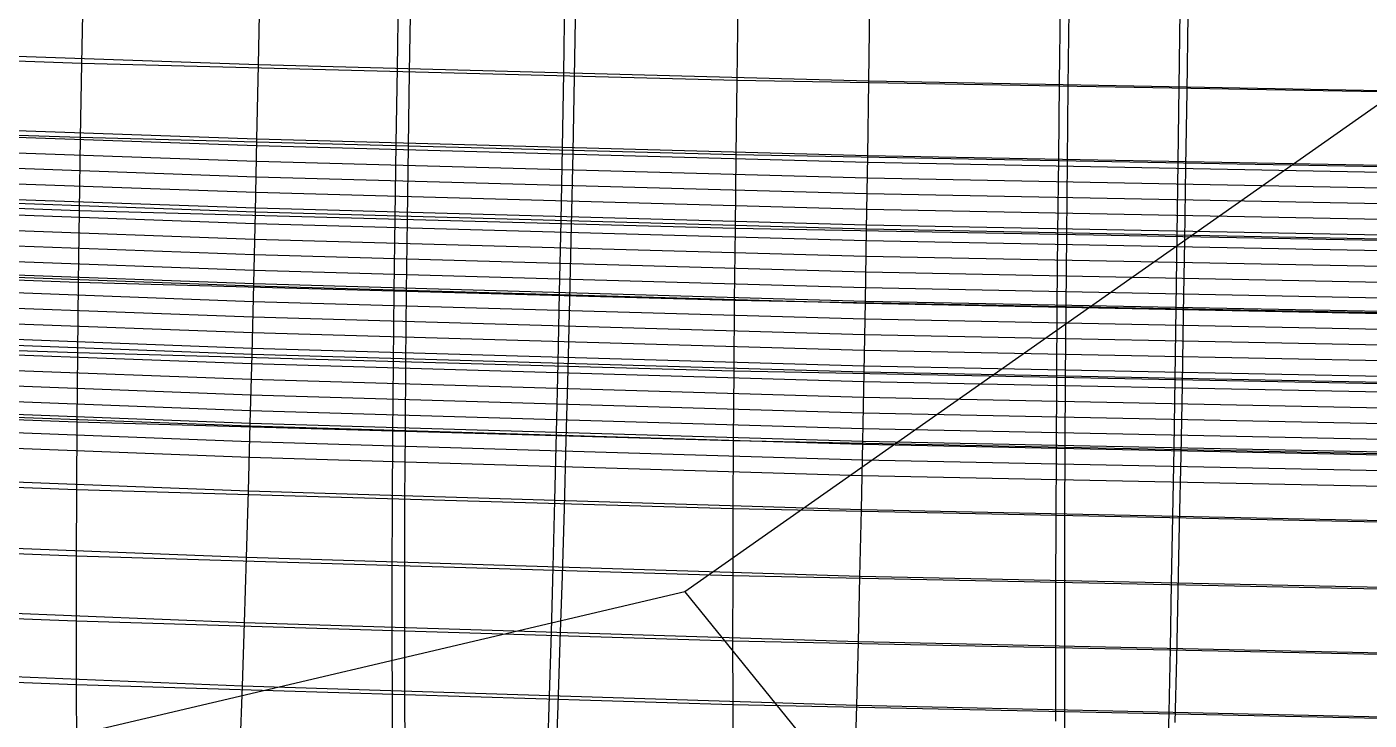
# Model space of a CAD drawing. Extents: x -530 to 530, y -2 to 255.
# Drawn here: x -109.8 to -55.4, y 44.7 to 72.7 of the extents above; entities that cross this region are included whole.
import ezdxf

# ---------------------------------------------------------------- set-up
doc = ezdxf.new("R2010")
doc.units = 0
doc.header["$MEASUREMENT"] = 0
doc.layers.add('default', color=7, linetype='Continuous')

msp = doc.modelspace()

# ---------------------------------------------------------------- linework, layer by layer
at = {"layer": 'default', "color": 1, "linetype": 'Continuous'}
for p, q in [((-37.205, 82.139, 735.491), (-83.168, 49.858, 307.158)), ((-83.168, 49.858, 307.158), (-140.018, 36.517, 114.827)), ((-83.168, 49.858, 307.158), (-70.054, 33.688, 107.239))]:
    msp.add_line(p, q, dxfattribs=at)
at = {"layer": 'default', "color": 5, "linetype": 'Continuous'}
for p, q in [((-107.554, 74.313, -17.681), (-107.612, 71.259, -17.821)), ((-81.015, 73.641, -22.408), (-81.059, 70.572, -22.55)), ((-107.612, 71.259, -17.821), (-133.908, 72.13, -13.114)), ((-107.612, 71.259, -17.821), (-107.665, 68.253, -17.927)), ((-81.059, 70.572, -22.55), (-107.612, 71.259, -17.821)), ((-81.059, 70.572, -22.55), (-81.098, 67.551, -22.658)), ((-54.219, 70.09, -25.195), (-81.059, 70.572, -22.55)), ((-107.665, 68.253, -17.927), (-133.972, 69.144, -13.217)), ((-107.665, 68.253, -17.927), (-107.711, 65.294, -17.997)), ((-81.098, 67.551, -22.658), (-107.665, 68.253, -17.927)), ((-81.098, 67.551, -22.658), (-81.133, 64.578, -22.73)), ((-54.246, 67.058, -25.304), (-81.098, 67.551, -22.658)), ((-107.711, 65.294, -17.997), (-134.029, 66.204, -13.286)), ((-107.711, 65.294, -17.997), (-107.75, 62.389, -18.025)), ((-81.133, 64.578, -22.73), (-107.711, 65.294, -17.997)), ((-81.133, 64.578, -22.73), (-81.162, 61.658, -22.759)), ((-54.27, 64.075, -25.377), (-81.133, 64.578, -22.73)), ((-107.75, 62.389, -18.025), (-134.077, 63.318, -13.313)), ((-107.75, 62.389, -18.025), (-107.783, 59.534, -18.013)), ((-81.162, 61.658, -22.759), (-107.75, 62.389, -18.025)), ((-81.162, 61.658, -22.759), (-81.187, 58.789, -22.748)), ((-54.29, 61.144, -25.407), (-81.162, 61.658, -22.759)), ((-107.783, 59.534, -18.013), (-134.117, 60.481, -13.3)), ((-107.783, 59.534, -18.013), (-107.808, 56.732, -17.957)), ((-81.187, 58.789, -22.748), (-107.783, 59.534, -18.013)), ((-81.187, 58.789, -22.748), (-81.206, 55.973, -22.691)), ((-54.307, 58.265, -25.396), (-81.187, 58.789, -22.748)), ((-107.808, 56.732, -17.957), (-134.148, 57.698, -13.243)), ((-107.808, 56.732, -17.957), (-107.826, 53.986, -17.86)), ((-81.206, 55.973, -22.691), (-107.808, 56.732, -17.957)), ((-81.206, 55.973, -22.691), (-81.219, 53.213, -22.595)), ((-54.32, 55.44, -25.34), (-81.206, 55.973, -22.691)), ((-107.826, 53.986, -17.86), (-134.17, 54.969, -13.147)), ((-107.826, 53.986, -17.86), (-107.836, 51.298, -17.716)), ((-81.219, 53.213, -22.595), (-107.826, 53.986, -17.86)), ((-81.219, 53.213, -22.595), (-81.227, 50.511, -22.45)), ((-54.329, 52.67, -25.243), (-81.219, 53.213, -22.595)), ((-107.836, 51.298, -17.716), (-134.183, 52.298, -13.004)), ((-107.836, 51.298, -17.716), (-107.839, 48.665, -17.53)), ((-81.227, 50.511, -22.45), (-107.836, 51.298, -17.716)), ((-81.227, 50.511, -22.45), (-81.229, 47.866, -22.263)), ((-54.335, 49.959, -25.098), (-81.227, 50.511, -22.45)), ((-107.839, 48.665, -17.53), (-134.187, 49.681, -12.819)), ((-107.839, 48.665, -17.53), (-107.833, 46.092, -17.294)), ((-81.229, 47.866, -22.263), (-107.839, 48.665, -17.53)), ((-81.229, 47.866, -22.263), (-81.225, 45.28, -22.025)), ((-54.336, 47.303, -24.91), (-81.229, 47.866, -22.263)), ((-107.833, 46.092, -17.294), (-134.18, 47.125, -12.585)), ((-107.833, 46.092, -17.294), (-107.82, 43.58, -17.013)), ((-81.225, 45.28, -22.025), (-107.833, 46.092, -17.294)), ((-81.225, 45.28, -22.025), (-81.216, 42.756, -21.742)), ((-54.334, 44.709, -24.671), (-81.225, 45.28, -22.025))]:
    msp.add_line(p, q, dxfattribs=at)
at = {"layer": 'default', "color": 3, "linetype": 'Continuous'}
for p, q in [((-100.446, 71.201, 28.742), (-100.389, 74.255, 28.872)), ((-75.708, 70.538, 24.492), (-75.665, 73.608, 24.624)), ((-100.446, 71.201, 28.742), (-125.13, 72.042, 32.866)), ((-100.506, 68.192, 28.587), (-100.446, 71.201, 28.742)), ((-75.708, 70.538, 24.492), (-100.446, 71.201, 28.742)), ((-75.753, 67.515, 24.334), (-75.708, 70.538, 24.492)), ((-50.557, 70.073, 22.175), (-75.708, 70.538, 24.492)), ((-100.506, 68.192, 28.587), (-125.203, 69.053, 32.713)), ((-100.569, 65.237, 28.409), (-100.506, 68.192, 28.587)), ((-75.753, 67.515, 24.334), (-100.506, 68.192, 28.587)), ((-75.8, 64.544, 24.153), (-75.753, 67.515, 24.334)), ((-50.588, 67.039, 22.015), (-75.753, 67.515, 24.334)), ((-100.569, 65.237, 28.409), (-125.28, 66.116, 32.539)), ((-100.635, 62.329, 28.206), (-100.569, 65.237, 28.409)), ((-75.8, 64.544, 24.153), (-100.569, 65.237, 28.409)), ((-75.849, 61.622, 23.948), (-75.8, 64.544, 24.153)), ((-50.621, 64.058, 21.833), (-75.8, 64.544, 24.153)), ((-100.635, 62.329, 28.206), (-125.362, 63.227, 32.34)), ((-100.704, 59.474, 27.981), (-100.635, 62.329, 28.206)), ((-75.849, 61.622, 23.948), (-100.635, 62.329, 28.206)), ((-75.901, 58.753, 23.719), (-75.849, 61.622, 23.948)), ((-50.655, 61.125, 21.625), (-75.849, 61.622, 23.948)), ((-100.704, 59.474, 27.981), (-125.446, 60.391, 32.118)), ((-100.776, 56.675, 27.731), (-100.704, 59.474, 27.981)), ((-75.901, 58.753, 23.719), (-100.704, 59.474, 27.981)), ((-75.955, 55.94, 23.466), (-75.901, 58.753, 23.719)), ((-50.69, 58.246, 21.395), (-75.901, 58.753, 23.719)), ((-100.776, 56.675, 27.731), (-125.535, 57.611, 31.872)), ((-100.852, 53.93, 27.453), (-100.776, 56.675, 27.731)), ((-75.955, 55.94, 23.466), (-100.776, 56.675, 27.731)), ((-76.012, 53.18, 23.184), (-75.955, 55.94, 23.466)), ((-50.727, 55.423, 21.139), (-75.955, 55.94, 23.466)), ((-100.852, 53.93, 27.453), (-125.628, 54.883, 31.598)), ((-100.931, 51.242, 27.148), (-100.852, 53.93, 27.453)), ((-76.012, 53.18, 23.184), (-100.852, 53.93, 27.453)), ((-76.071, 50.479, 22.875), (-76.012, 53.18, 23.184)), ((-50.766, 52.654, 20.855), (-76.012, 53.18, 23.184)), ((-100.931, 51.242, 27.148), (-125.725, 52.212, 31.298)), ((-101.014, 48.609, 26.818), (-100.931, 51.242, 27.148)), ((-76.071, 50.479, 22.875), (-100.931, 51.242, 27.148)), ((-76.133, 47.833, 22.541), (-76.071, 50.479, 22.875)), ((-50.807, 49.942, 20.544), (-76.071, 50.479, 22.875)), ((-101.014, 48.609, 26.818), (-125.826, 49.597, 30.973)), ((-101.099, 46.038, 26.463), (-101.014, 48.609, 26.818)), ((-76.133, 47.833, 22.541), (-101.014, 48.609, 26.818)), ((-76.197, 45.248, 22.181), (-76.133, 47.833, 22.541)), ((-50.849, 47.287, 20.206), (-76.133, 47.833, 22.541)), ((-101.099, 46.038, 26.463), (-125.931, 47.042, 30.623)), ((-101.189, 43.527, 26.078), (-101.099, 46.038, 26.463)), ((-76.197, 45.248, 22.181), (-101.099, 46.038, 26.463)), ((-76.264, 42.725, 21.792), (-76.197, 45.248, 22.181)), ((-50.893, 44.693, 19.844), (-76.197, 45.248, 22.181))]:
    msp.add_line(p, q, dxfattribs=at)
at = {"layer": 'default', "color": 4, "linetype": 'Continuous'}
for p, q in [((-94.778, 74.17, -23.716), (-94.831, 71.073, -23.86)), ((-87.636, 70.704, 29.958), (-87.578, 73.79, 30.147)), ((-67.957, 73.598, -27.417), (-67.996, 70.487, -27.563)), ((-62.816, 70.141, 26.706), (-62.774, 73.241, 26.897)), ((-94.831, 71.073, -23.86), (-94.878, 68.018, -23.969)), ((-87.697, 67.661, 29.744), (-87.636, 70.704, 29.958)), ((-67.996, 70.487, -27.563), (-68.03, 67.419, -27.673)), ((-62.86, 67.085, 26.49), (-62.816, 70.141, 26.706)), ((-100.512, 67.92, 28.57), (-125.21, 68.782, 32.697)), ((-100.527, 67.289, 28.521), (-125.229, 68.155, 32.649)), ((-94.878, 68.018, -23.969), (-94.921, 65.005, -24.042)), ((-100.542, 66.658, 28.472), (-125.248, 67.528, 32.601)), ((-87.76, 64.672, 29.508), (-87.697, 67.661, 29.744)), ((-50.591, 66.764, 21.998), (-75.757, 67.241, 24.317)), ((-68.03, 67.419, -27.673), (-68.061, 64.393, -27.747)), ((-62.906, 64.083, 26.251), (-62.86, 67.085, 26.49)), ((-100.557, 66.027, 28.424), (-125.266, 66.901, 32.553)), ((-50.599, 66.128, 21.948), (-75.768, 66.606, 24.268)), ((-100.572, 65.396, 28.375), (-125.285, 66.274, 32.505)), ((-50.607, 65.491, 21.898), (-75.78, 65.972, 24.218)), ((-100.588, 64.765, 28.326), (-125.303, 65.647, 32.457)), ((-50.615, 64.855, 21.848), (-75.791, 65.338, 24.168)), ((-100.603, 64.134, 28.277), (-125.322, 65.021, 32.409)), ((-94.921, 65.005, -24.042), (-94.956, 62.04, -24.072)), ((-100.618, 63.503, 28.228), (-125.34, 64.394, 32.36)), ((-87.826, 61.731, 29.244), (-87.76, 64.672, 29.508)), ((-50.622, 64.218, 21.798), (-75.802, 64.704, 24.119)), ((-68.061, 64.393, -27.747), (-68.086, 61.416, -27.778)), ((-100.633, 62.872, 28.179), (-125.359, 63.767, 32.312)), ((-50.63, 63.582, 21.748), (-75.814, 64.07, 24.069)), ((-62.953, 61.129, 25.983), (-62.906, 64.083, 26.251)), ((-100.648, 62.241, 28.13), (-125.377, 63.14, 32.264)), ((-50.638, 62.946, 21.698), (-75.825, 63.436, 24.019)), ((-50.646, 62.309, 21.648), (-75.836, 62.802, 23.97)), ((-100.663, 61.61, 28.081), (-125.396, 62.513, 32.216)), ((-94.956, 62.04, -24.072), (-94.986, 59.122, -24.06)), ((-50.654, 61.673, 21.598), (-75.848, 62.167, 23.92)), ((-100.678, 60.979, 28.032), (-125.414, 61.886, 32.168)), ((-87.898, 58.845, 28.931), (-87.826, 61.731, 29.244)), ((-50.661, 61.036, 21.548), (-75.859, 61.533, 23.871)), ((-100.693, 60.348, 27.983), (-125.433, 61.259, 32.12)), ((-68.086, 61.416, -27.778), (-68.109, 58.486, -27.767)), ((-63.005, 58.231, 25.667), (-62.953, 61.129, 25.983)), ((-100.708, 59.717, 27.934), (-125.452, 60.632, 32.072)), ((-50.669, 60.4, 21.498), (-75.87, 60.899, 23.821)), ((-100.724, 59.086, 27.885), (-125.47, 60.005, 32.024)), ((-50.677, 59.763, 21.448), (-75.882, 60.265, 23.771)), ((-100.739, 58.455, 27.836), (-125.489, 59.379, 31.975)), ((-50.685, 59.127, 21.398), (-75.893, 59.631, 23.722)), ((-100.754, 57.824, 27.787), (-125.507, 58.752, 31.927)), ((-94.986, 59.122, -24.06), (-95.007, 56.255, -24.003)), ((-87.972, 56.011, 28.602), (-87.898, 58.845, 28.931)), ((-50.692, 58.491, 21.347), (-75.904, 58.997, 23.672)), ((-50.7, 57.854, 21.297), (-75.915, 58.362, 23.623)), ((-68.109, 58.486, -27.767), (-68.124, 55.607, -27.71)), ((-63.059, 55.385, 25.334), (-63.005, 58.231, 25.667)), ((-100.769, 57.193, 27.739), (-125.526, 58.125, 31.879)), ((-50.708, 57.218, 21.247), (-75.927, 57.728, 23.573)), ((-100.784, 56.562, 27.69), (-125.544, 57.498, 31.831)), ((-100.799, 55.931, 27.641), (-125.563, 56.871, 31.783)), ((-50.716, 56.581, 21.197), (-75.938, 57.094, 23.523)), ((-100.814, 55.3, 27.592), (-125.581, 56.244, 31.735)), ((-95.007, 56.255, -24.003), (-95.025, 53.439, -23.904)), ((-50.723, 55.945, 21.147), (-75.949, 56.46, 23.474)), ((-88.05, 53.231, 28.234), (-87.972, 56.011, 28.602)), ((-50.731, 55.309, 21.097), (-75.961, 55.826, 23.424)), ((-68.124, 55.607, -27.71), (-68.137, 52.78, -27.611)), ((-50.739, 54.672, 21.047), (-75.972, 55.192, 23.374)), ((-63.116, 52.593, 24.962), (-63.059, 55.385, 25.334)), ((-50.747, 54.036, 20.997), (-75.983, 54.558, 23.325)), ((-95.025, 53.439, -23.904), (-95.034, 50.678, -23.757)), ((-88.131, 50.512, 27.838), (-88.05, 53.231, 28.234)), ((-68.137, 52.78, -27.611), (-68.143, 50.006, -27.463)), ((-63.174, 49.861, 24.563), (-63.116, 52.593, 24.962)), ((-95.034, 50.678, -23.757), (-95.038, 47.967, -23.564)), ((-88.215, 47.848, 27.426), (-88.131, 50.512, 27.838)), ((-68.143, 50.006, -27.463), (-68.147, 47.285, -27.269)), ((-63.234, 47.186, 24.146), (-63.174, 49.861, 24.563)), ((-95.038, 47.967, -23.564), (-95.031, 45.313, -23.308)), ((-88.302, 45.244, 26.978), (-88.215, 47.848, 27.426)), ((-68.147, 47.285, -27.269), (-68.141, 44.621, -27.001)), ((-63.297, 44.571, 23.693), (-63.234, 47.186, 24.146)), ((-95.031, 45.313, -23.308), (-95.017, 42.72, -22.994)), ((-88.393, 42.701, 26.499), (-88.302, 45.244, 26.978))]:
    msp.add_line(p, q, dxfattribs=at)
at = {"layer": 'default', "color": 7, "linetype": 'Continuous'}
for p, q in [((-94.284, 73.977, -20.044), (-94.335, 70.915, -20.186)), ((-88.077, 70.869, 26.617), (-88.027, 73.931, 26.748)), ((-67.602, 73.406, -23.729), (-67.639, 70.331, -23.873)), ((-63.132, 70.306, 23.333), (-63.097, 73.381, 23.466)), ((-94.335, 70.915, -20.186), (-94.381, 67.902, -20.292)), ((-88.129, 67.853, 26.46), (-88.077, 70.869, 26.617)), ((-67.639, 70.331, -23.873), (-67.672, 67.305, -23.981)), ((-63.17, 67.277, 23.175), (-63.132, 70.306, 23.333)), ((-94.381, 67.902, -20.292), (-94.422, 64.936, -20.363)), ((-88.184, 64.89, 26.281), (-88.129, 67.853, 26.46)), ((-67.672, 67.305, -23.981), (-67.701, 64.326, -24.053)), ((-63.21, 64.301, 22.993), (-63.17, 67.277, 23.175)), ((-94.422, 64.936, -20.363), (-94.456, 62.024, -20.392)), ((-88.242, 61.975, 26.077), (-88.184, 64.89, 26.281)), ((-67.701, 64.326, -24.053), (-67.726, 61.401, -24.083)), ((-63.252, 61.374, 22.787), (-63.21, 64.301, 22.993)), ((-94.456, 62.024, -20.392), (-94.485, 59.162, -20.381)), ((-88.303, 59.114, 25.85), (-88.242, 61.975, 26.077)), ((-67.726, 61.401, -24.083), (-67.747, 58.527, -24.072)), ((-63.296, 58.5, 22.557), (-63.252, 61.374, 22.787)), ((-94.485, 59.162, -20.381), (-94.507, 56.353, -20.324)), ((-88.366, 56.308, 25.598), (-88.303, 59.114, 25.85)), ((-67.747, 58.527, -24.072), (-67.763, 55.706, -24.016)), ((-63.341, 55.682, 22.302), (-63.296, 58.5, 22.557)), ((-94.507, 56.353, -20.324), (-94.522, 53.6, -20.227)), ((-88.432, 53.555, 25.319), (-88.366, 56.308, 25.598)), ((-67.763, 55.706, -24.016), (-67.774, 52.942, -23.919)), ((-63.389, 52.917, 22.02), (-63.341, 55.682, 22.302)), ((-94.522, 53.6, -20.227), (-94.531, 50.905, -20.083)), ((-88.501, 50.86, 25.012), (-88.432, 53.555, 25.319)), ((-67.774, 52.942, -23.919), (-67.781, 50.235, -23.774)), ((-63.439, 50.211, 21.709), (-63.389, 52.917, 22.02)), ((-94.531, 50.905, -20.083), (-94.534, 48.265, -19.896)), ((-88.573, 48.221, 24.679), (-88.501, 50.86, 25.012)), ((-67.781, 50.235, -23.774), (-67.783, 47.584, -23.586)), ((-63.491, 47.56, 21.374), (-63.439, 50.211, 21.709)), ((-94.534, 48.265, -19.896), (-94.529, 45.686, -19.659)), ((-88.648, 45.643, 24.322), (-88.573, 48.221, 24.679)), ((-67.783, 47.584, -23.586), (-67.78, 44.995, -23.348)), ((-63.545, 44.971, 21.013), (-63.491, 47.56, 21.374)), ((-94.529, 45.686, -19.659), (-94.518, 43.168, -19.377)), ((-88.726, 43.126, 23.935), (-88.648, 45.643, 24.322)), ((-67.78, 44.995, -23.348), (-67.772, 42.466, -23.064)), ((-63.601, 42.443, 20.621), (-63.545, 44.971, 21.013))]:
    msp.add_line(p, q, dxfattribs=at)
at = {"layer": 'default', "color": 30, "linetype": 'Continuous'}
for p, q in [((-75.757, 67.241, 24.317), (-100.512, 67.92, 28.57)), ((-75.768, 66.606, 24.268), (-100.527, 67.289, 28.521)), ((-75.78, 65.972, 24.218), (-100.542, 66.658, 28.472)), ((-75.791, 65.338, 24.168), (-100.557, 66.027, 28.424)), ((-75.802, 64.704, 24.119), (-100.572, 65.396, 28.375)), ((-75.814, 64.07, 24.069), (-100.588, 64.765, 28.326)), ((-75.825, 63.436, 24.019), (-100.603, 64.134, 28.277)), ((-75.836, 62.802, 23.97), (-100.618, 63.503, 28.228)), ((-75.848, 62.167, 23.92), (-100.633, 62.872, 28.179)), ((-75.859, 61.533, 23.871), (-100.648, 62.241, 28.13)), ((-75.87, 60.899, 23.821), (-100.663, 61.61, 28.081)), ((-75.882, 60.265, 23.771), (-100.678, 60.979, 28.032)), ((-75.893, 59.631, 23.722), (-100.693, 60.348, 27.983)), ((-75.904, 58.997, 23.672), (-100.708, 59.717, 27.934)), ((-75.915, 58.362, 23.623), (-100.724, 59.086, 27.885)), ((-75.927, 57.728, 23.573), (-100.739, 58.455, 27.836)), ((-75.938, 57.094, 23.523), (-100.754, 57.824, 27.787)), ((-75.949, 56.46, 23.474), (-100.769, 57.193, 27.739)), ((-75.961, 55.826, 23.424), (-100.784, 56.562, 27.69)), ((-75.972, 55.192, 23.374), (-100.799, 55.931, 27.641)), ((-75.983, 54.558, 23.325), (-100.814, 55.3, 27.592))]:
    msp.add_line(p, q, dxfattribs=at)

doc.saveas('drawing.dxf')
